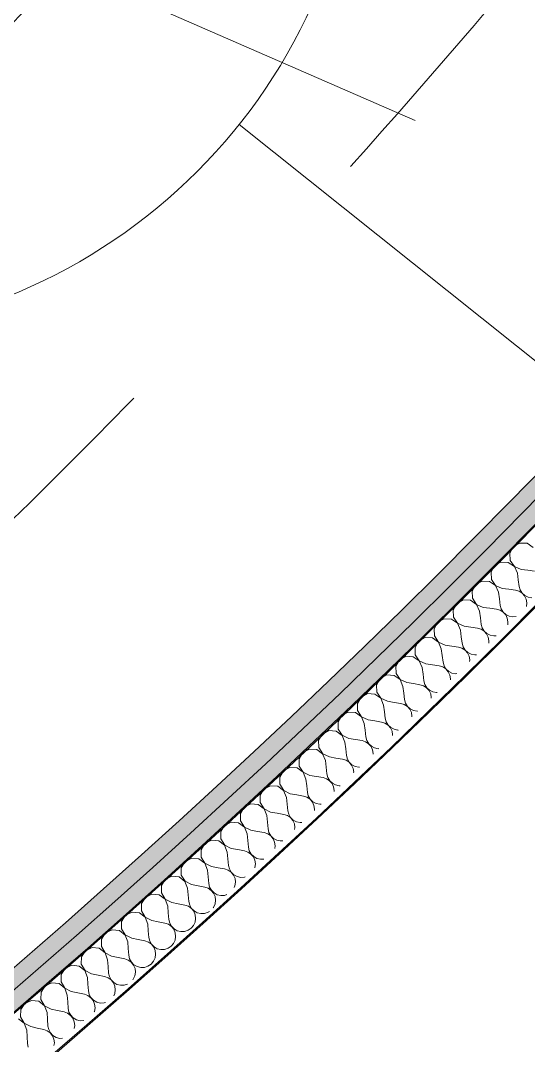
# Model space of a CAD drawing. Header units: millimetres. Extents: x -50172 to 90294, y -80883 to 956680.
# Drawn here: x -22038 to -21586, y -49087 to -48176 of the extents above; entities that cross this region are included whole.
import ezdxf
from ezdxf.enums import TextEntityAlignment as Align

# ---------------------------------------------------------------- set-up
doc = ezdxf.new("R2010")
doc.units = ezdxf.units.MM
doc.header["$MEASUREMENT"] = 0
doc.linetypes.add('Dashed', pattern=[564.444447, 282.222223, -282.222223])
doc.linetypes.add('Double Dashed', pattern=[1093.611073, 529.166651, -211.666656, 141.111112, -211.666656])
for name, color, linetype in [('A-95-MC_Marker_Section_P2.Marker', 7, 'Continuous'), ('New_A-15-MG_Structural_Grid_Phase_2', 7, 'Continuous'), ('New_A-25-M_Wall_Int', 7, 'Continuous')]:
    doc.layers.add(name, color=color, linetype=linetype)
for name, color, linetype, lineweight in [('A-95-MC_Marker_Section_P2.Marker_Pen_No__1', 7, 'Continuous', 13), ('New_A-25-M_Wall_Int_Pen_No__1', 7, 'Continuous', 13), ('New_A-25-M_Wall_Int_Pen_No__150', 7, 'Continuous', 0), ('New_A-35-M_FFE_Sanitary_Pen_No__1', 7, 'Continuous', 13), ('New_A-95-P_Drawing_Pen_No__191', 7, 'Continuous', 5)]:
    doc.layers.add(name, color=color, linetype=linetype, lineweight=lineweight)
for name, color, linetype, lineweight, true_color in [('New_A-15-MG_Structural_Grid_Phase_2_Pen_No__222', 7, 'Continuous', 13, 0x65af33), ('New_A-25-M_Wall_Int_Pen_No__107', 7, 'Continuous', 15, 0xa6a6a6), ('New_A-25-M_Wall_Int_Pen_No__81', 7, 'Continuous', 20, 0x6a6a6a)]:
    doc.layers.add(name, color=color, linetype=linetype, lineweight=lineweight, true_color=true_color)
doc.styles.add('GENERATED_STYLE_4', font='')
doc.styles.get('GENERATED_STYLE_4').set_extended_font_data('Swis721 BT')

# ---------------------------------------------------------------- blocks, each defined once
blk = doc.blocks.new('*X416')
at = {"layer": 'New_A-25-M_Wall_Int_Pen_No__150', "linetype": 'Continuous'}
for p, q in [((-21593.8, -48640.39), (-21599.46, -48643.59)), ((-21587.3, -48640.63), (-21593.8, -48640.39)), ((-21581.9, -48644.26), (-21587.3, -48640.63)), ((-21599.46, -48643.59), (-21602.6, -48649.29)), ((-21602.6, -48649.29), (-21602.27, -48655.79)), ((-21616.21, -48660.49), (-21619.37, -48666.18)), ((-21610.54, -48657.31), (-21616.21, -48660.49)), ((-21604.04, -48657.57), (-21610.54, -48657.31)), ((-21598.65, -48661.22), (-21604.04, -48657.57)), ((-21602.27, -48655.79), (-21598.58, -48661.15)), ((-21595.98, -48667.15), (-21598.65, -48661.22)), ((-21598.58, -48661.15), (-21592.62, -48663.76)), ((-21619.37, -48666.18), (-21619.06, -48672.68)), ((-21595.98, -48667.15), (-21595.13, -48673.05)), ((-21592.62, -48663.76), (-21586.72, -48664.57)), ((-21586.72, -48664.57), (-21580.82, -48665.37)), ((-21633.02, -48677.34), (-21636.19, -48683.02)), ((-21627.34, -48674.17), (-21633.02, -48677.34)), ((-21620.84, -48674.46), (-21627.34, -48674.17)), ((-21615.46, -48678.12), (-21620.84, -48674.46)), ((-21619.06, -48672.68), (-21615.39, -48678.05)), ((-21612.81, -48684.06), (-21615.46, -48678.12)), ((-21615.39, -48678.05), (-21609.44, -48680.68)), ((-21595.13, -48673.05), (-21594.27, -48678.94)), ((-21594.27, -48678.94), (-21593.36, -48682.1)), ((-21636.19, -48683.02), (-21635.91, -48689.52)), ((-21612.81, -48684.06), (-21611.97, -48689.96)), ((-21609.44, -48680.68), (-21603.54, -48681.51)), ((-21603.54, -48681.51), (-21597.64, -48682.33)), ((-21594.48, -48683.23), (-21597.64, -48682.33)), ((-21591.68, -48684.95), (-21594.48, -48683.23)), ((-21593.36, -48682.1), (-21591.61, -48684.89)), ((-21589.47, -48687.38), (-21591.68, -48684.95)), ((-21591.61, -48684.89), (-21589.18, -48687.09)), ((-21588.01, -48690.32), (-21589.47, -48687.38)), ((-21589.18, -48687.09), (-21586.22, -48688.53)), ((-21586.22, -48688.53), (-21582.99, -48689.11)), ((-21649.88, -48694.13), (-21653.07, -48699.8)), ((-21644.19, -48690.98), (-21649.88, -48694.13)), ((-21637.69, -48691.29), (-21644.19, -48690.98)), ((-21632.32, -48694.97), (-21637.69, -48691.29)), ((-21635.91, -48689.52), (-21632.26, -48694.9)), ((-21629.69, -48700.92), (-21632.32, -48694.97)), ((-21632.26, -48694.9), (-21626.31, -48697.55)), ((-21626.31, -48697.55), (-21620.42, -48698.4)), ((-21611.97, -48689.96), (-21611.14, -48695.86)), ((-21611.14, -48695.86), (-21610.23, -48699.02)), ((-21587.41, -48693.56), (-21588.01, -48690.32)), ((-21587.72, -48696.86), (-21587.71, -48696.84)), ((-21587.71, -48696.84), (-21587.41, -48693.56)), ((-21653.07, -48699.8), (-21652.81, -48706.3)), ((-21652.81, -48706.3), (-21649.17, -48711.7)), ((-21629.69, -48700.92), (-21628.87, -48706.82)), ((-21628.87, -48706.82), (-21628.06, -48712.72)), ((-21620.42, -48698.4), (-21614.52, -48699.24)), ((-21611.36, -48700.14), (-21614.52, -48699.24)), ((-21608.57, -48701.88), (-21611.36, -48700.14)), ((-21610.23, -48699.02), (-21608.5, -48701.81)), ((-21606.36, -48704.31), (-21608.57, -48701.88)), ((-21608.5, -48701.81), (-21606.07, -48704.02)), ((-21604.91, -48707.26), (-21606.36, -48704.31)), ((-21606.07, -48704.02), (-21603.12, -48705.48)), ((-21604.32, -48710.5), (-21604.91, -48707.26)), ((-21603.12, -48705.48), (-21599.88, -48706.07)), ((-21599.88, -48706.07), (-21597.02, -48705.79)), ((-21666.8, -48710.87), (-21670, -48716.53)), ((-21661.1, -48707.74), (-21666.8, -48710.87)), ((-21654.6, -48708.07), (-21661.1, -48707.74)), ((-21649.24, -48711.77), (-21654.6, -48708.07)), ((-21646.63, -48717.73), (-21649.24, -48711.77)), ((-21649.17, -48711.7), (-21643.24, -48714.37)), ((-21643.24, -48714.37), (-21637.34, -48715.23)), ((-21637.34, -48715.23), (-21631.45, -48716.09)), ((-21628.29, -48717.01), (-21631.45, -48716.09)), ((-21628.06, -48712.72), (-21627.16, -48715.89)), ((-21627.16, -48715.89), (-21625.44, -48718.68)), ((-21604.57, -48713.04), (-21604.32, -48710.5)), ((-21678.05, -48724.45), (-21683.76, -48727.56)), ((-21671.56, -48724.8), (-21678.05, -48724.45)), ((-21666.21, -48728.51), (-21671.56, -48724.8)), ((-21670, -48716.53), (-21669.76, -48723.03)), ((-21669.76, -48723.03), (-21666.14, -48728.44)), ((-21646.63, -48717.73), (-21645.83, -48723.63)), ((-21645.83, -48723.63), (-21645.03, -48729.53)), ((-21625.51, -48718.75), (-21628.29, -48717.01)), ((-21623.31, -48721.19), (-21625.51, -48718.75)), ((-21625.44, -48718.68), (-21623.01, -48720.9)), ((-21621.86, -48724.14), (-21623.31, -48721.19)), ((-21623.01, -48720.9), (-21620.07, -48722.36)), ((-21621.28, -48727.38), (-21621.86, -48724.14)), ((-21620.07, -48722.36), (-21616.84, -48722.97)), ((-21616.84, -48722.97), (-21614.69, -48722.77)), ((-21683.76, -48727.56), (-21686.99, -48733.21)), ((-21686.99, -48733.21), (-21686.77, -48739.71)), ((-21663.62, -48734.48), (-21666.21, -48728.51)), ((-21666.14, -48728.44), (-21660.22, -48731.13)), ((-21663.62, -48734.48), (-21662.83, -48740.38)), ((-21660.22, -48731.13), (-21654.32, -48732.01)), ((-21654.32, -48732.01), (-21648.43, -48732.89)), ((-21645.28, -48733.82), (-21648.43, -48732.89)), ((-21642.5, -48735.57), (-21645.28, -48733.82)), ((-21645.03, -48729.53), (-21644.15, -48732.7)), ((-21644.15, -48732.7), (-21642.43, -48735.5)), ((-21621.48, -48729.29), (-21621.28, -48727.38)), ((-21695.06, -48741.1), (-21700.78, -48744.19)), ((-21688.57, -48741.47), (-21695.06, -48741.1)), ((-21683.23, -48745.2), (-21688.57, -48741.47)), ((-21686.77, -48739.71), (-21683.16, -48745.13)), ((-21662.83, -48740.38), (-21662.06, -48746.29)), ((-21640.31, -48738.02), (-21642.5, -48735.57)), ((-21642.43, -48735.5), (-21640.01, -48737.73)), ((-21638.87, -48740.97), (-21640.31, -48738.02)), ((-21640.01, -48737.73), (-21637.07, -48739.2)), ((-21638.3, -48744.21), (-21638.87, -48740.97)), ((-21637.07, -48739.2), (-21633.84, -48739.81)), ((-21633.84, -48739.81), (-21632.29, -48739.67)), ((-21700.78, -48744.19), (-21704.03, -48749.83)), ((-21704.03, -48749.83), (-21703.83, -48756.34)), ((-21680.66, -48751.17), (-21683.23, -48745.2)), ((-21683.16, -48745.13), (-21677.25, -48747.84)), ((-21680.66, -48751.17), (-21679.89, -48757.08)), ((-21677.25, -48747.84), (-21671.36, -48748.74)), ((-21671.36, -48748.74), (-21665.47, -48749.64)), ((-21662.32, -48750.57), (-21665.47, -48749.64)), ((-21659.54, -48752.33), (-21662.32, -48750.57)), ((-21662.06, -48746.29), (-21661.18, -48749.46)), ((-21661.18, -48749.46), (-21659.47, -48752.27)), ((-21657.36, -48754.79), (-21659.54, -48752.33)), ((-21659.47, -48752.27), (-21657.06, -48754.5)), ((-21638.45, -48745.59), (-21638.3, -48744.21)), ((-21717.86, -48760.77), (-21721.12, -48766.4)), ((-21712.12, -48757.7), (-21717.86, -48760.77)), ((-21705.63, -48758.09), (-21712.12, -48757.7)), ((-21700.31, -48761.83), (-21705.63, -48758.09)), ((-21703.83, -48756.34), (-21700.24, -48761.76)), ((-21697.75, -48767.82), (-21700.31, -48761.83)), ((-21700.24, -48761.76), (-21694.33, -48764.49)), ((-21679.89, -48757.08), (-21679.13, -48762.99)), ((-21655.94, -48757.75), (-21657.36, -48754.79)), ((-21657.06, -48754.5), (-21654.13, -48755.98)), ((-21655.38, -48760.99), (-21655.94, -48757.75)), ((-21655.48, -48761.96), (-21655.38, -48760.99)), ((-21654.13, -48755.98), (-21650.9, -48756.6)), ((-21650.9, -48756.6), (-21649.81, -48756.51)), ((-21721.12, -48766.4), (-21720.94, -48772.91)), ((-21697.75, -48767.82), (-21697.01, -48773.73)), ((-21694.33, -48764.49), (-21688.45, -48765.41)), ((-21688.45, -48765.41), (-21682.56, -48766.33)), ((-21679.41, -48767.27), (-21682.56, -48766.33)), ((-21676.64, -48769.04), (-21679.41, -48767.27)), ((-21679.13, -48762.99), (-21678.27, -48766.16)), ((-21678.27, -48766.16), (-21676.57, -48768.98)), ((-21674.47, -48771.51), (-21676.64, -48769.04)), ((-21676.57, -48768.98), (-21674.17, -48771.22)), ((-21734.98, -48777.3), (-21738.26, -48782.92)), ((-21729.24, -48774.24), (-21734.98, -48777.3)), ((-21722.75, -48774.65), (-21729.24, -48774.24)), ((-21717.44, -48778.41), (-21722.75, -48774.65)), ((-21720.94, -48772.91), (-21717.37, -48778.35)), ((-21714.9, -48784.41), (-21717.44, -48778.41)), ((-21717.37, -48778.35), (-21711.47, -48781.09)), ((-21697.01, -48773.73), (-21696.27, -48779.64)), ((-21696.27, -48779.64), (-21695.41, -48782.82)), ((-21673.05, -48774.47), (-21674.47, -48771.51)), ((-21674.17, -48771.22), (-21671.24, -48772.71)), ((-21672.5, -48777.72), (-21673.05, -48774.47)), ((-21672.58, -48778.38), (-21672.5, -48777.72)), ((-21671.24, -48772.71), (-21668.01, -48773.34)), ((-21668.01, -48773.34), (-21667.27, -48773.28)), ((-21738.26, -48782.92), (-21738.1, -48789.42)), ((-21714.9, -48784.41), (-21714.17, -48790.32)), ((-21711.47, -48781.09), (-21705.58, -48782.03)), ((-21705.58, -48782.03), (-21699.7, -48782.96)), ((-21696.55, -48783.92), (-21699.7, -48782.96)), ((-21693.79, -48785.7), (-21696.55, -48783.92)), ((-21695.41, -48782.82), (-21693.72, -48785.63)), ((-21691.63, -48788.17), (-21693.79, -48785.7)), ((-21693.72, -48785.63), (-21691.33, -48787.88)), ((-21690.22, -48791.14), (-21691.63, -48788.17)), ((-21691.33, -48787.88), (-21688.4, -48789.38)), ((-21688.4, -48789.38), (-21685.18, -48790.02)), ((-21752.16, -48793.77), (-21755.45, -48799.38)), ((-21746.41, -48790.73), (-21752.16, -48793.77)), ((-21739.92, -48791.16), (-21746.41, -48790.73)), ((-21734.62, -48794.94), (-21739.92, -48791.16)), ((-21738.1, -48789.42), (-21734.55, -48794.87)), ((-21732.1, -48800.94), (-21734.62, -48794.94)), ((-21734.55, -48794.87), (-21728.66, -48797.64)), ((-21728.66, -48797.64), (-21722.78, -48798.59)), ((-21714.17, -48790.32), (-21713.45, -48796.23)), ((-21713.45, -48796.23), (-21712.61, -48799.41)), ((-21689.68, -48794.38), (-21690.22, -48791.14)), ((-21689.74, -48794.87), (-21689.68, -48794.38)), ((-21685.18, -48790.02), (-21684.65, -48789.98)), ((-21763.63, -48807.16), (-21769.39, -48810.19)), ((-21757.14, -48807.62), (-21763.63, -48807.16)), ((-21751.85, -48811.41), (-21757.14, -48807.62)), ((-21755.45, -48799.38), (-21755.32, -48805.88)), ((-21755.32, -48805.88), (-21751.78, -48811.34)), ((-21732.1, -48800.94), (-21731.39, -48806.86)), ((-21731.39, -48806.86), (-21730.69, -48812.77)), ((-21722.78, -48798.59), (-21716.9, -48799.55)), ((-21713.75, -48800.51), (-21716.9, -48799.55)), ((-21711, -48802.3), (-21713.75, -48800.51)), ((-21712.61, -48799.41), (-21710.93, -48802.23)), ((-21708.84, -48804.78), (-21711, -48802.3)), ((-21710.93, -48802.23), (-21708.54, -48804.49)), ((-21707.44, -48807.75), (-21708.84, -48804.78)), ((-21708.54, -48804.49), (-21705.62, -48806)), ((-21705.62, -48806), (-21702.4, -48806.65)), ((-21702.4, -48806.65), (-21701.97, -48806.62)), ((-21769.39, -48810.19), (-21772.7, -48815.78)), ((-21772.7, -48815.78), (-21772.58, -48822.29)), ((-21749.35, -48817.42), (-21751.85, -48811.41)), ((-21751.78, -48811.34), (-21745.9, -48814.13)), ((-21745.9, -48814.13), (-21740.02, -48815.1)), ((-21740.02, -48815.1), (-21734.14, -48816.07)), ((-21731, -48817.05), (-21734.14, -48816.07)), ((-21730.69, -48812.77), (-21729.86, -48815.95)), ((-21729.86, -48815.95), (-21728.18, -48818.78)), ((-21706.91, -48811), (-21707.44, -48807.75)), ((-21706.96, -48811.42), (-21706.91, -48811)), ((-21780.9, -48823.54), (-21786.67, -48826.55)), ((-21774.41, -48824.02), (-21780.9, -48823.54)), ((-21769.14, -48827.83), (-21774.41, -48824.02)), ((-21772.58, -48822.29), (-21769.07, -48827.76)), ((-21749.35, -48817.42), (-21748.66, -48823.34)), ((-21748.66, -48823.34), (-21747.98, -48829.26)), ((-21728.25, -48818.85), (-21731, -48817.05)), ((-21726.1, -48821.33), (-21728.25, -48818.85)), ((-21728.18, -48818.78), (-21725.8, -48821.04)), ((-21724.71, -48824.31), (-21726.1, -48821.33)), ((-21725.8, -48821.04), (-21722.89, -48822.56)), ((-21724.2, -48827.56), (-21724.71, -48824.31)), ((-21722.89, -48822.56), (-21719.67, -48823.23)), ((-21719.67, -48823.23), (-21719.22, -48823.19)), ((-21786.67, -48826.55), (-21790, -48832.13)), ((-21790, -48832.13), (-21789.9, -48838.64)), ((-21766.66, -48833.84), (-21769.14, -48827.83)), ((-21769.07, -48827.76), (-21763.19, -48830.56)), ((-21766.66, -48833.84), (-21765.99, -48839.76)), ((-21763.19, -48830.56), (-21757.32, -48831.56)), ((-21757.32, -48831.56), (-21751.44, -48832.55)), ((-21748.31, -48833.53), (-21751.44, -48832.55)), ((-21745.56, -48835.34), (-21748.31, -48833.53)), ((-21747.98, -48829.26), (-21747.16, -48832.44)), ((-21747.16, -48832.44), (-21745.49, -48835.27)), ((-21724.25, -48828.03), (-21724.2, -48827.56)), ((-21804, -48842.85), (-21807.35, -48848.43)), ((-21798.22, -48839.87), (-21804, -48842.85)), ((-21791.74, -48840.36), (-21798.22, -48839.87)), ((-21786.47, -48844.19), (-21791.74, -48840.36)), ((-21789.9, -48838.64), (-21786.4, -48844.12)), ((-21765.99, -48839.76), (-21765.32, -48845.69)), ((-21743.42, -48837.83), (-21745.56, -48835.34)), ((-21745.49, -48835.27), (-21743.12, -48837.54)), ((-21742.04, -48840.81), (-21743.42, -48837.83)), ((-21743.12, -48837.54), (-21740.21, -48839.07)), ((-21741.53, -48844.06), (-21742.04, -48840.81)), ((-21741.61, -48844.71), (-21741.53, -48844.06)), ((-21740.21, -48839.07), (-21736.99, -48839.75)), ((-21736.99, -48839.75), (-21736.41, -48839.7)), ((-21807.35, -48848.43), (-21807.28, -48854.93)), ((-21784.02, -48850.21), (-21786.47, -48844.19)), ((-21786.4, -48844.12), (-21780.54, -48846.94)), ((-21784.02, -48850.21), (-21783.36, -48856.14)), ((-21780.54, -48846.94), (-21774.67, -48847.96)), ((-21774.67, -48847.96), (-21768.8, -48848.96)), ((-21765.66, -48849.96), (-21768.8, -48848.96)), ((-21762.92, -48851.78), (-21765.66, -48849.96)), ((-21765.32, -48845.69), (-21764.51, -48848.87)), ((-21764.51, -48848.87), (-21762.85, -48851.71)), ((-21760.79, -48854.27), (-21762.92, -48851.78)), ((-21762.85, -48851.71), (-21760.49, -48853.99)), ((-21821.39, -48859.1), (-21824.75, -48864.67)), ((-21815.6, -48856.14), (-21821.39, -48859.1)), ((-21809.11, -48856.65), (-21815.6, -48856.14)), ((-21803.86, -48860.5), (-21809.11, -48856.65)), ((-21807.28, -48854.93), (-21803.79, -48860.43)), ((-21801.42, -48866.53), (-21803.86, -48860.5)), ((-21803.79, -48860.43), (-21797.94, -48863.27)), ((-21783.36, -48856.14), (-21782.72, -48862.06)), ((-21782.72, -48862.06), (-21781.91, -48865.25)), ((-21759.42, -48857.26), (-21760.79, -48854.27)), ((-21760.49, -48853.99), (-21757.58, -48855.52)), ((-21758.92, -48860.51), (-21759.42, -48857.26)), ((-21759.04, -48861.45), (-21758.92, -48860.51)), ((-21757.58, -48855.52), (-21754.37, -48856.21)), ((-21754.37, -48856.21), (-21753.53, -48856.15)), ((-21824.75, -48864.67), (-21824.7, -48871.17)), ((-21824.7, -48871.17), (-21821.23, -48876.68)), ((-21801.42, -48866.53), (-21800.79, -48872.45)), ((-21797.94, -48863.27), (-21792.07, -48864.3)), ((-21792.07, -48864.3), (-21786.2, -48865.33)), ((-21783.07, -48866.33), (-21786.2, -48865.33)), ((-21780.34, -48868.16), (-21783.07, -48866.33)), ((-21781.91, -48865.25), (-21780.27, -48868.09)), ((-21778.21, -48870.66), (-21780.34, -48868.16)), ((-21780.27, -48868.09), (-21777.91, -48870.37)), ((-21776.85, -48873.65), (-21778.21, -48870.66)), ((-21777.91, -48870.37), (-21775.01, -48871.92)), ((-21838.82, -48875.3), (-21842.21, -48880.85)), ((-21833.03, -48872.35), (-21838.82, -48875.3)), ((-21826.54, -48872.89), (-21833.03, -48872.35)), ((-21821.3, -48876.75), (-21826.54, -48872.89)), ((-21818.88, -48882.79), (-21821.3, -48876.75)), ((-21821.23, -48876.68), (-21815.39, -48879.54)), ((-21815.39, -48879.54), (-21809.52, -48880.59)), ((-21800.79, -48872.45), (-21800.16, -48878.38)), ((-21800.16, -48878.38), (-21799.37, -48881.57)), ((-21776.36, -48876.91), (-21776.85, -48873.65)), ((-21776.54, -48878.26), (-21776.36, -48876.91)), ((-21775.01, -48871.92), (-21771.79, -48872.62)), ((-21771.79, -48872.62), (-21770.58, -48872.54)), ((-21850.5, -48888.51), (-21856.31, -48891.44)), ((-21844.02, -48889.06), (-21850.5, -48888.51)), ((-21838.8, -48892.94), (-21844.02, -48889.06)), ((-21842.21, -48880.85), (-21842.17, -48887.36)), ((-21842.17, -48887.36), (-21838.73, -48892.88)), ((-21818.88, -48882.79), (-21818.27, -48888.71)), ((-21818.27, -48888.71), (-21817.66, -48894.64)), ((-21809.52, -48880.59), (-21803.66, -48881.63)), ((-21800.53, -48882.65), (-21803.66, -48881.63)), ((-21797.8, -48884.48), (-21800.53, -48882.65)), ((-21799.37, -48881.57), (-21797.73, -48884.42)), ((-21795.68, -48886.99), (-21797.8, -48884.48)), ((-21797.73, -48884.42), (-21795.38, -48886.71)), ((-21794.33, -48889.99), (-21795.68, -48886.99)), ((-21795.38, -48886.71), (-21792.49, -48888.27)), ((-21792.49, -48888.27), (-21789.27, -48888.97)), ((-21789.27, -48888.97), (-21787.58, -48888.87)), ((-21856.31, -48891.44), (-21859.71, -48896.98)), ((-21859.71, -48896.98), (-21859.7, -48903.49)), ((-21836.4, -48898.99), (-21838.8, -48892.94)), ((-21838.73, -48892.88), (-21832.89, -48895.75)), ((-21832.89, -48895.75), (-21827.03, -48896.82)), ((-21827.03, -48896.82), (-21821.16, -48897.89)), ((-21818.04, -48898.91), (-21821.16, -48897.89)), ((-21817.66, -48894.64), (-21816.88, -48897.83)), ((-21816.88, -48897.83), (-21815.25, -48900.69)), ((-21793.86, -48893.24), (-21794.33, -48889.99)), ((-21794.11, -48895.14), (-21793.86, -48893.24)), ((-21873.85, -48907.52), (-21877.27, -48913.06)), ((-21868.03, -48904.61), (-21873.85, -48907.52)), ((-21861.55, -48905.19), (-21868.03, -48904.61)), ((-21856.34, -48909.08), (-21861.55, -48905.19)), ((-21859.7, -48903.49), (-21856.27, -48909.02)), ((-21836.4, -48898.99), (-21835.8, -48904.92)), ((-21835.8, -48904.92), (-21835.21, -48910.85)), ((-21815.32, -48900.75), (-21818.04, -48898.91)), ((-21813.21, -48903.27), (-21815.32, -48900.75)), ((-21815.25, -48900.69), (-21812.9, -48902.99)), ((-21811.87, -48906.27), (-21813.21, -48903.27)), ((-21812.9, -48902.99), (-21810.01, -48904.55)), ((-21811.4, -48909.53), (-21811.87, -48906.27)), ((-21810.01, -48904.55), (-21806.8, -48905.27)), ((-21806.8, -48905.27), (-21804.51, -48905.14)), ((-21877.27, -48913.06), (-21877.28, -48919.56)), ((-21853.96, -48915.14), (-21856.34, -48909.08)), ((-21856.27, -48909.02), (-21850.44, -48911.91)), ((-21853.96, -48915.14), (-21853.38, -48921.07)), ((-21850.44, -48911.91), (-21844.58, -48913)), ((-21844.58, -48913), (-21838.72, -48914.08)), ((-21835.6, -48915.12), (-21838.72, -48914.08)), ((-21832.89, -48916.97), (-21835.6, -48915.12)), ((-21835.21, -48910.85), (-21834.44, -48914.04)), ((-21834.44, -48914.04), (-21832.82, -48916.9)), ((-21830.79, -48919.49), (-21832.89, -48916.97)), ((-21832.82, -48916.9), (-21830.48, -48919.21)), ((-21811.75, -48912.09), (-21811.4, -48909.53)), ((-21891.44, -48923.55), (-21894.88, -48929.07)), ((-21885.61, -48920.66), (-21891.44, -48923.55)), ((-21879.13, -48921.26), (-21885.61, -48920.66)), ((-21873.94, -48925.17), (-21879.13, -48921.26)), ((-21877.28, -48919.56), (-21873.86, -48925.1)), ((-21871.57, -48931.23), (-21873.94, -48925.17)), ((-21873.86, -48925.1), (-21868.05, -48928.02)), ((-21853.38, -48921.07), (-21852.81, -48927)), ((-21829.45, -48922.5), (-21830.79, -48919.49)), ((-21830.48, -48919.21), (-21827.6, -48920.79)), ((-21829, -48925.75), (-21829.45, -48922.5)), ((-21829.45, -48929.02), (-21829, -48925.75)), ((-21827.6, -48920.79), (-21824.39, -48921.51)), ((-21824.39, -48921.51), (-21821.39, -48921.35)), ((-21894.88, -48929.07), (-21894.9, -48935.58)), ((-21871.57, -48931.23), (-21871.01, -48937.16)), ((-21868.05, -48928.02), (-21862.19, -48929.12)), ((-21862.19, -48929.12), (-21856.33, -48930.22)), ((-21853.22, -48931.27), (-21856.33, -48930.22)), ((-21850.51, -48933.13), (-21853.22, -48931.27)), ((-21852.81, -48927), (-21852.05, -48930.2)), ((-21852.05, -48930.2), (-21850.44, -48933.06)), ((-21848.41, -48935.66), (-21850.51, -48933.13)), ((-21850.44, -48933.06), (-21848.11, -48935.38)), ((-21829.51, -48929.15), (-21829.45, -48929.02)), ((-21909.08, -48939.53), (-21912.54, -48945.04)), ((-21903.25, -48936.65), (-21909.08, -48939.53)), ((-21896.77, -48937.27), (-21903.25, -48936.65)), ((-21891.58, -48941.2), (-21896.77, -48937.27)), ((-21894.9, -48935.58), (-21891.51, -48941.13)), ((-21889.24, -48947.27), (-21891.58, -48941.2)), ((-21891.51, -48941.13), (-21885.7, -48944.06)), ((-21885.7, -48944.06), (-21879.85, -48945.19)), ((-21871.01, -48937.16), (-21870.46, -48943.1)), ((-21870.46, -48943.1), (-21869.71, -48946.3)), ((-21847.09, -48938.67), (-21848.41, -48935.66)), ((-21848.11, -48935.38), (-21845.23, -48936.96)), ((-21847.11, -48945.19), (-21846.65, -48941.93)), ((-21846.65, -48941.93), (-21847.09, -48938.67)), ((-21845.23, -48936.96), (-21842.02, -48937.7)), ((-21842.02, -48937.7), (-21838.73, -48937.53)), ((-21838.73, -48937.53), (-21837.95, -48937.26)), ((-21920.93, -48952.59), (-21926.77, -48955.44)), ((-21914.45, -48953.23), (-21920.93, -48952.59)), ((-21909.28, -48957.17), (-21914.45, -48953.23)), ((-21912.54, -48945.04), (-21912.58, -48951.54)), ((-21912.58, -48951.54), (-21909.21, -48957.1)), ((-21889.24, -48947.27), (-21888.7, -48953.2)), ((-21888.7, -48953.2), (-21888.16, -48959.14)), ((-21879.85, -48945.19), (-21874, -48946.31)), ((-21870.88, -48947.36), (-21874, -48946.31)), ((-21868.18, -48949.23), (-21870.88, -48947.36)), ((-21869.71, -48946.3), (-21868.11, -48949.17)), ((-21866.09, -48951.77), (-21868.18, -48949.23)), ((-21868.11, -48949.17), (-21865.78, -48951.49)), ((-21864.78, -48954.78), (-21866.09, -48951.77)), ((-21865.78, -48951.49), (-21862.91, -48953.08)), ((-21862.91, -48953.08), (-21859.71, -48953.83)), ((-21856.42, -48953.67), (-21854.28, -48952.94)), ((-21847.79, -48946.71), (-21847.11, -48945.19)), ((-21930.24, -48960.94), (-21930.31, -48967.45)), ((-21926.77, -48955.44), (-21930.24, -48960.94)), ((-21906.95, -48963.25), (-21909.28, -48957.17)), ((-21909.21, -48957.1), (-21903.41, -48960.06)), ((-21903.41, -48960.06), (-21897.56, -48961.2)), ((-21897.56, -48961.2), (-21891.71, -48962.34)), ((-21888.6, -48963.4), (-21891.71, -48962.34)), ((-21888.16, -48959.14), (-21887.42, -48962.34)), ((-21887.42, -48962.34), (-21885.83, -48965.21)), ((-21866.17, -48964.31), (-21864.82, -48961.3)), ((-21864.82, -48961.3), (-21864.35, -48958.04)), ((-21864.35, -48958.04), (-21864.78, -48954.78)), ((-21859.71, -48953.83), (-21856.42, -48953.67)), ((-21944.51, -48971.3), (-21948, -48976.79)), ((-21938.66, -48968.47), (-21944.51, -48971.3)), ((-21932.19, -48969.13), (-21938.66, -48968.47)), ((-21927.02, -48973.09), (-21932.19, -48969.13)), ((-21930.31, -48967.45), (-21926.95, -48973.02)), ((-21906.95, -48963.25), (-21906.43, -48969.18)), ((-21906.43, -48969.18), (-21905.92, -48975.12)), ((-21885.9, -48965.28), (-21888.6, -48963.4)), ((-21883.82, -48967.82), (-21885.9, -48965.28)), ((-21885.83, -48965.21), (-21883.51, -48967.54)), ((-21882.52, -48970.84), (-21883.82, -48967.82)), ((-21883.51, -48967.54), (-21880.65, -48969.14)), ((-21882.1, -48974.1), (-21882.52, -48970.84)), ((-21880.65, -48969.14), (-21877.44, -48969.9)), ((-21877.44, -48969.9), (-21874.15, -48969.75)), ((-21874.15, -48969.75), (-21871.02, -48968.71)), ((-21871.02, -48968.71), (-21869.85, -48967.91)), ((-21866.42, -48964.61), (-21866.17, -48964.31)), ((-21948, -48976.79), (-21948.09, -48983.3)), ((-21924.72, -48979.17), (-21927.02, -48973.09)), ((-21926.95, -48973.02), (-21921.16, -48975.99)), ((-21924.72, -48979.17), (-21924.22, -48985.11)), ((-21921.16, -48975.99), (-21915.32, -48977.15)), ((-21915.32, -48977.15), (-21909.47, -48978.31)), ((-21906.37, -48979.38), (-21909.47, -48978.31)), ((-21903.68, -48981.27), (-21906.37, -48979.38)), ((-21905.92, -48975.12), (-21905.18, -48978.32)), ((-21905.18, -48978.32), (-21903.6, -48981.2)), ((-21886.07, -48982.89), (-21883.94, -48980.37)), ((-21883.94, -48980.37), (-21882.58, -48977.36)), ((-21882.58, -48977.36), (-21882.1, -48974.1)), ((-21962.3, -48987.11), (-21965.81, -48992.59)), ((-21956.44, -48984.29), (-21962.3, -48987.11)), ((-21949.97, -48984.97), (-21956.44, -48984.29)), ((-21944.82, -48988.95), (-21949.97, -48984.97)), ((-21948.09, -48983.3), (-21944.75, -48988.88)), ((-21942.54, -48995.04), (-21944.82, -48988.95)), ((-21944.75, -48988.88), (-21938.97, -48991.87)), ((-21924.22, -48985.11), (-21923.72, -48991.05)), ((-21901.6, -48983.82), (-21903.68, -48981.27)), ((-21903.6, -48981.2), (-21901.29, -48983.54)), ((-21900.31, -48986.84), (-21901.6, -48983.82)), ((-21901.29, -48983.54), (-21898.43, -48985.15)), ((-21899.9, -48990.1), (-21900.31, -48986.84)), ((-21898.43, -48985.15), (-21895.23, -48985.92)), ((-21895.23, -48985.92), (-21891.94, -48985.78)), ((-21891.94, -48985.78), (-21888.81, -48984.74)), ((-21888.81, -48984.74), (-21886.07, -48982.89)), ((-21965.81, -48992.59), (-21965.92, -48999.09)), ((-21942.54, -48995.04), (-21942.05, -49000.98)), ((-21938.97, -48991.87), (-21933.13, -48993.05)), ((-21933.13, -48993.05), (-21927.29, -48994.22)), ((-21924.18, -48995.31), (-21927.29, -48994.22)), ((-21921.5, -48997.2), (-21924.18, -48995.31)), ((-21923.72, -48991.05), (-21923, -48994.25)), ((-21923, -48994.25), (-21921.43, -48997.14)), ((-21919.44, -48999.76), (-21921.5, -48997.2)), ((-21921.43, -48997.14), (-21919.13, -48999.48)), ((-21906.64, -49000.72), (-21903.9, -48998.88)), ((-21903.9, -48998.88), (-21901.76, -48996.36)), ((-21901.76, -48996.36), (-21900.39, -48993.36)), ((-21900.39, -48993.36), (-21899.9, -48990.1)), ((-21980.15, -49002.86), (-21983.67, -49008.32)), ((-21974.28, -49000.06), (-21980.15, -49002.86)), ((-21967.81, -49000.76), (-21974.28, -49000.06)), ((-21962.67, -49004.75), (-21967.81, -49000.76)), ((-21965.92, -48999.09), (-21962.6, -49004.69)), ((-21960.4, -49010.85), (-21962.67, -49004.75)), ((-21962.6, -49004.69), (-21956.83, -49007.69)), ((-21956.83, -49007.69), (-21950.99, -49008.89)), ((-21942.05, -49000.98), (-21941.58, -49006.92)), ((-21941.58, -49006.92), (-21940.86, -49010.13)), ((-21918.15, -49002.78), (-21919.44, -48999.76)), ((-21919.13, -48999.48), (-21916.27, -49001.1)), ((-21918.25, -49009.3), (-21917.75, -49006.05)), ((-21917.75, -49006.05), (-21918.15, -49002.78)), ((-21916.27, -49001.1), (-21913.07, -49001.88)), ((-21913.07, -49001.88), (-21909.78, -49001.75)), ((-21909.78, -49001.75), (-21906.64, -49000.72)), ((-21992.16, -49015.77), (-21998.04, -49018.55)), ((-21985.69, -49016.49), (-21992.16, -49015.77)), ((-21980.57, -49020.5), (-21985.69, -49016.49)), ((-21983.67, -49008.32), (-21983.8, -49014.83)), ((-21983.8, -49014.83), (-21980.5, -49020.43)), ((-21960.4, -49010.85), (-21959.94, -49016.79)), ((-21959.94, -49016.79), (-21959.48, -49022.73)), ((-21950.99, -49008.89), (-21945.15, -49010.08)), ((-21942.05, -49011.18), (-21945.15, -49010.08)), ((-21939.37, -49013.08), (-21942.05, -49011.18)), ((-21940.86, -49010.13), (-21939.3, -49013.02)), ((-21937.32, -49015.64), (-21939.37, -49013.08)), ((-21939.3, -49013.02), (-21937.01, -49015.37)), ((-21936.04, -49018.67), (-21937.32, -49015.64)), ((-21937.01, -49015.37), (-21934.15, -49017)), ((-21934.15, -49017), (-21930.96, -49017.78)), ((-21927.67, -49017.66), (-21924.53, -49016.65)), ((-21924.53, -49016.65), (-21921.78, -49014.82)), ((-21921.78, -49014.82), (-21919.63, -49012.3)), ((-21919.63, -49012.3), (-21918.25, -49009.3)), ((-22001.58, -49024), (-22001.73, -49030.51)), ((-21998.04, -49018.55), (-22001.58, -49024)), ((-21978.32, -49026.6), (-21980.57, -49020.5)), ((-21980.5, -49020.43), (-21974.73, -49023.46)), ((-21974.73, -49023.46), (-21968.9, -49024.67)), ((-21968.9, -49024.67), (-21963.07, -49025.89)), ((-21959.97, -49026.99), (-21963.07, -49025.89)), ((-21959.48, -49022.73), (-21958.78, -49025.94)), ((-21958.78, -49025.94), (-21957.23, -49028.84)), ((-21937.55, -49028.19), (-21936.17, -49025.19)), ((-21936.17, -49025.19), (-21935.65, -49021.94)), ((-21935.65, -49021.94), (-21936.04, -49018.67)), ((-21930.96, -49017.78), (-21927.67, -49017.66)), ((-22015.98, -49034.18), (-22019.54, -49039.63)), ((-22010.09, -49031.42), (-22015.98, -49034.18)), ((-22003.63, -49032.16), (-22010.09, -49031.42)), ((-21998.52, -49036.19), (-22003.63, -49032.16)), ((-22001.73, -49030.51), (-21998.44, -49036.12)), ((-21978.32, -49026.6), (-21977.88, -49032.54)), ((-21977.88, -49032.54), (-21977.44, -49038.49)), ((-21957.3, -49028.9), (-21959.97, -49026.99)), ((-21955.25, -49031.47), (-21957.3, -49028.9)), ((-21957.23, -49028.84), (-21954.94, -49031.19)), ((-21953.99, -49034.5), (-21955.25, -49031.47)), ((-21954.94, -49031.19), (-21952.09, -49032.83)), ((-21953.6, -49037.77), (-21953.99, -49034.5)), ((-21952.09, -49032.83), (-21948.9, -49033.63)), ((-21948.9, -49033.63), (-21945.6, -49033.52)), ((-21945.6, -49033.52), (-21942.61, -49032.56)), ((-21938.08, -49028.79), (-21937.55, -49028.19)), ((-22019.54, -49039.63), (-22019.71, -49046.13)), ((-21996.29, -49042.3), (-21998.52, -49036.19)), ((-21998.44, -49036.12), (-21992.69, -49039.17)), ((-21996.29, -49042.3), (-21995.86, -49048.24)), ((-21992.69, -49039.17), (-21986.86, -49040.4)), ((-21986.86, -49040.4), (-21981.03, -49041.63)), ((-21977.94, -49042.75), (-21981.03, -49041.63)), ((-21975.27, -49044.66), (-21977.94, -49042.75)), ((-21977.44, -49038.49), (-21976.74, -49041.7)), ((-21976.74, -49041.7), (-21975.2, -49044.6)), ((-21975.2, -49044.6), (-21972.92, -49046.96)), ((-21954.99, -49042.87), (-21954.13, -49041.02)), ((-21954.13, -49041.02), (-21953.6, -49037.77)), ((-22033.97, -49049.76), (-22037.55, -49055.19)), ((-22028.07, -49047.02), (-22033.97, -49049.76)), ((-22021.61, -49047.78), (-22028.07, -49047.02)), ((-22016.51, -49051.82), (-22021.61, -49047.78)), ((-22019.71, -49046.13), (-22016.44, -49051.76)), ((-22014.3, -49057.94), (-22016.51, -49051.82)), ((-22016.44, -49051.76), (-22010.7, -49054.82)), ((-21995.86, -49048.24), (-21995.44, -49054.19)), ((-21973.23, -49047.24), (-21975.27, -49044.66)), ((-21971.98, -49050.28), (-21973.23, -49047.24)), ((-21972.92, -49046.96), (-21970.08, -49048.61)), ((-21972.14, -49056.8), (-21971.61, -49053.55)), ((-21971.61, -49053.55), (-21971.98, -49050.28)), ((-21970.08, -49048.61), (-21966.89, -49049.42)), ((-21966.89, -49049.42), (-21963.59, -49049.32)), ((-21963.59, -49049.32), (-21962.23, -49048.89)), ((-22037.55, -49055.19), (-22037.74, -49061.7)), ((-22037.74, -49061.7), (-22034.49, -49067.33)), ((-22014.3, -49057.94), (-22013.9, -49063.88)), ((-22010.7, -49054.82), (-22004.87, -49056.07)), ((-22004.87, -49056.07), (-21999.05, -49057.32)), ((-21995.96, -49058.44), (-21999.05, -49057.32)), ((-21993.3, -49060.37), (-21995.96, -49058.44)), ((-21995.44, -49054.19), (-21994.76, -49057.4)), ((-21994.76, -49057.4), (-21993.22, -49060.31)), ((-21991.27, -49062.95), (-21993.3, -49060.37)), ((-21993.22, -49060.31), (-21990.95, -49062.68)), ((-21990.95, -49062.68), (-21988.11, -49064.34)), ((-21972.41, -49057.37), (-21972.14, -49056.8)), ((-22034.56, -49067.39), (-22039.65, -49063.34)), ((-22032.37, -49073.52), (-22034.56, -49067.39)), ((-22034.49, -49067.33), (-22028.75, -49070.41)), ((-22028.75, -49070.41), (-22022.93, -49071.68)), ((-22022.93, -49071.68), (-22017.11, -49072.95)), ((-22013.9, -49063.88), (-22013.49, -49069.83)), ((-22013.49, -49069.83), (-22012.82, -49073.05)), ((-21990.02, -49065.99), (-21991.27, -49062.95)), ((-21990.14, -49072.12), (-21989.66, -49069.26)), ((-21989.66, -49069.26), (-21990.02, -49065.99)), ((-21988.11, -49064.34), (-21984.93, -49065.15)), ((-21984.93, -49065.15), (-21981.66, -49065.07)), ((-22032.37, -49073.52), (-22031.98, -49079.47)), ((-22031.98, -49079.47), (-22031.6, -49085.41)), ((-22014.03, -49074.09), (-22017.11, -49072.95)), ((-22011.37, -49076.02), (-22014.03, -49074.09)), ((-22012.82, -49073.05), (-22011.3, -49075.96)), ((-22009.35, -49078.61), (-22011.37, -49076.02)), ((-22011.3, -49075.96), (-22009.03, -49078.34)), ((-22008.11, -49081.65), (-22009.35, -49078.61)), ((-22009.03, -49078.34), (-22006.2, -49080)), ((-22006.2, -49080), (-22003.02, -49080.83)), ((-22003.02, -49080.83), (-22000.54, -49080.77)), ((-22031.6, -49085.41), (-22030.94, -49088.63)), ((-22008.13, -49087.09), (-22007.76, -49084.92)), ((-22007.76, -49084.92), (-22008.11, -49081.65))]:
    blk.add_line(p, q, dxfattribs=at)
blk = doc.blocks.new('Wall_96_1', base_point=(-29918.46, -50217.22))
at = {"layer": 'New_A-25-M_Wall_Int_Pen_No__107', "linetype": 'Continuous'}
for points in [[(-20095.26, -46371.16, -0.413614), (-29918.46, -50217.22), (-29924.46, -50230.97, 0.413614), (-20081.52, -46377.18)], [(-20081.52, -46377.18, -0.413614), (-29924.46, -50230.97), (-29930.45, -50244.72, 0.413614), (-20067.79, -46383.21)]]:
    blk.add_hatch(color=256, dxfattribs=at).paths.add_polyline_path(points)
at = {"layer": 'New_A-25-M_Wall_Int_Pen_No__81', "linetype": 'Continuous', "lineweight": 0, "true_color": 0x353535}
for points in [[(-20067.79, -46383.21, -0.413614), (-29930.45, -50244.72), (-29930.85, -50245.64, 0.413614), (-20066.87, -46383.61)], [(-20021.08, -46403.69, -0.413614), (-29950.84, -50291.47), (-29951.24, -50292.39, 0.413614), (-20020.16, -46404.09)]]:
    blk.add_hatch(color=250, dxfattribs=at).paths.add_polyline_path(points)
at = {"layer": 'New_A-25-M_Wall_Int_Pen_No__1', "linetype": 'Continuous'}
for radius in [7467.12, 7482.12, 7498.12, 7497.12, 7549.12, 7548.12]:
    blk.add_arc((-26933.84, -43372.52), radius, 246.440445, 336.323082, dxfattribs=at)
at = {"layer": 'New_A-25-M_Wall_Int', "color": 250, "lineweight": 50, "true_color": 0x2a2a2a}
blk.add_blockref('*X416', (0, 0), dxfattribs=at)
blk = doc.blocks.new('Standard grid marker_14')
at = {"layer": 'New_A-15-MG_Structural_Grid_Phase_2_Pen_No__222', "linetype": 'Double Dashed'}
blk.add_line((19467.55, 0.53), (22058.16, 0.53), dxfattribs=at)
at = {"layer": 'New_A-15-MG_Structural_Grid_Phase_2_Pen_No__222', "linetype": 'Continuous'}
blk.add_circle((22558.16, 0.53), 500, dxfattribs=at)
at = {"layer": 'New_A-15-MG_Structural_Grid_Phase_2_Pen_No__222', "style": 'GENERATED_STYLE_4'}
for tag, p in [('AC_MarkerText_1_0', (-500, 43.92)), ('AC_MarkerText_1_1', (22558.16, 43.92))]:
    blk.add_attdef(tag, text='', height=350, rotation=195.02767, dxfattribs=at).set_placement(p, align=Align.MIDDLE_CENTER)
blk = doc.blocks.new('Cutting Plane_6_1', base_point=(10470.47, -62286.81))
at = {"layer": 'A-95-MC_Marker_Section_P2.Marker_Pen_No__1', "linetype": 'Dashed'}
blk.add_line((3665.42, -59319.47), (-44301.02, -38403.72), dxfattribs=at)

msp = doc.modelspace()

# ---------------------------------------------------------------- linework, layer by layer
at = {"layer": 'New_A-35-M_FFE_Sanitary_Pen_No__1', "linetype": 'Dashed'}
msp.add_arc((-26783.55, -43782.02), 6769.91, 246.440412, 336.440412, dxfattribs=at)
at = {"layer": 'New_A-95-P_Drawing_Pen_No__191', "linetype": 'Dashed'}
msp.add_arc((-26775.42, -43793.33), 6450.18, 246.159671, 336.503685, dxfattribs=at)

# ---------------------------------------------------------------- block references
at = {"layer": 'A-95-MC_Marker_Section_P2.Marker'}
msp.add_blockref('Cutting Plane_6_1', (10470.47, -62286.81), dxfattribs=at)
at = {"layer": 'New_A-15-MG_Structural_Grid_Phase_2', "color": 8, "linetype": 'Continuous', "lineweight": 15, "zscale": 1000, "rotation": 141.4127390902341}
msp.add_blockref('Standard grid marker_14', (-4601.23, -62025.7), dxfattribs=at)
at = {"layer": 'New_A-25-M_Wall_Int', "color": 250, "lineweight": 50, "true_color": 0x2a2a2a}
msp.add_blockref('Wall_96_1', (-29918.46, -50217.22), dxfattribs=at)

doc.saveas('drawing.dxf')
